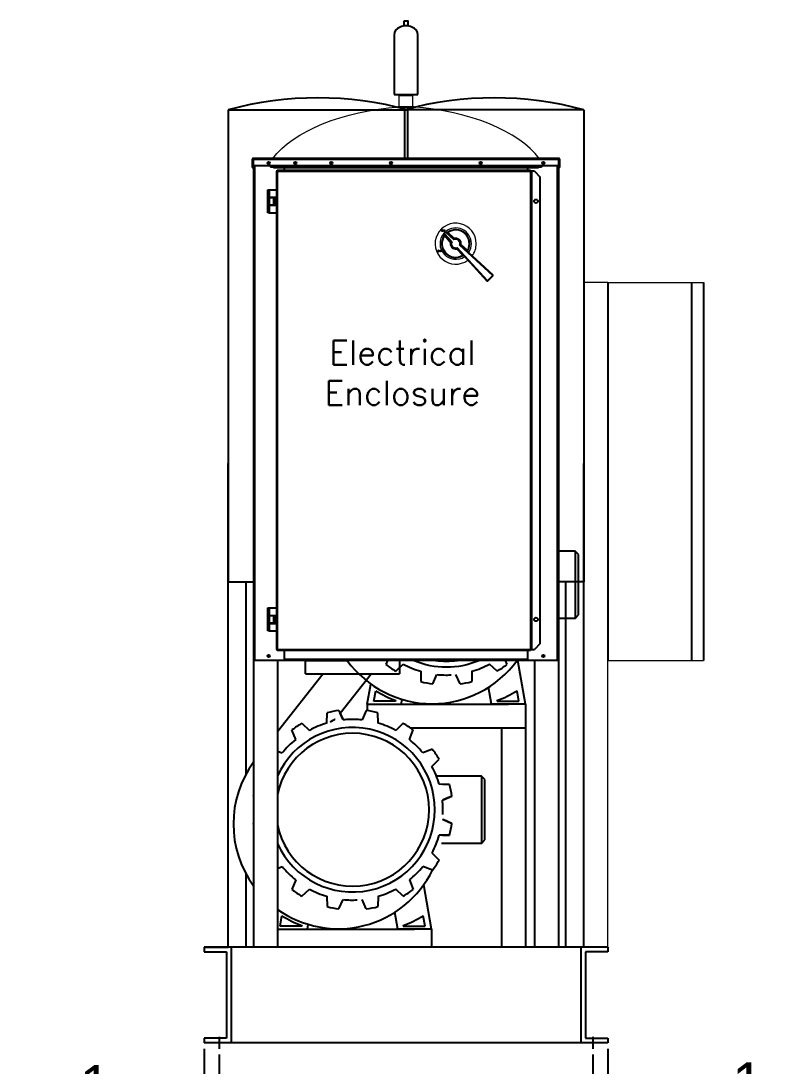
# Model space of a CAD drawing. Header units: inches. Extents: x 1687 to 2128, y 1222 to 1501.
# Drawn here: x 1822.9 to 1887.3, y 1283.9 to 1371.4 of the extents above; entities that cross this region are included whole.
import ezdxf

# ---------------------------------------------------------------- set-up
doc = ezdxf.new("R2010")
doc.units = ezdxf.units.IN
doc.header["$MEASUREMENT"] = 0
doc.header["$PDSIZE"] = -1
for name, color, linetype in [('External Disconnect 1 H1', 7, 'Continuous'), ('Internal Disconnect 1 H1', 7, 'Continuous'), ('WATANK', 7, 'Continuous'), ('WCTANK', 7, 'Continuous'), ('WDPUMP', 7, 'Continuous'), ('WEPC', 7, 'Continuous'), ('WSPUMP', 7, 'Continuous')]:
    doc.layers.add(name, color=color, linetype=linetype)
doc.styles.add('TCF_DIMENSION', font='simplex.shx')
doc.dimstyles.new('General Dimension', dxfattribs={"dimtxt": 3.5, "dimasz": 4, "dimexe": 1, "dimexo": 0.5, "dimgap": 0.09, "dimtad": 0, "dimtih": 1, "dimtoh": 1, "dimdec": 3, "dimzin": 0, "dimdsep": 46, "dimlunit": 5, "dimtxsty": 'Standard', "dimcen": 0.09, "dimadec": 0, "dimazin": 0, "dimtfac": 1, "dimtdec": 3, "dimtofl": 0, "dimtmove": 0, "dimatfit": 3, "dimfxl": 1, "dimtolj": 1, "dimtzin": 0, "dimarcsym": 0})

# ---------------------------------------------------------------- blocks, each defined once
blk = doc.blocks.new('*D42')
at = {"color": 0, "linetype": 'Continuous', "lineweight": -2}
for p, q in [((1872.012, 1285.364), (1872.012, 1279.029)), ((1870.762, 1284.864), (1870.762, 1279.029)), ((1866.762, 1280.029), (1862.762, 1280.029)), ((1876.012, 1280.029), (1880.012, 1280.029))]:
    blk.add_line(p, q, dxfattribs=at)
at = {"color": 0, "linetype": 'Continuous'}
for points in [[(1866.762, 1280.696), (1866.762, 1279.363), (1870.762, 1280.029)], [(1876.012, 1280.696), (1876.012, 1279.363), (1872.012, 1280.029)]]:
    blk.add_solid(points, dxfattribs=at)
at = {"layer": 'Defpoints', "color": 0, "linetype": 'Continuous'}
for p in [(1870.762, 1285.364), (1872.012, 1285.864), (1872.012, 1280.029)]:
    blk.add_point(p, dxfattribs=at)
at = {"color": 0, "linetype": 'Continuous', "insert": (1882.435, 1280.029), "char_height": 3.5, "attachment_point": 5}
blk.add_mtext('\\A1;1{\\H1x;\\S1/4;}', dxfattribs=at)
blk = doc.blocks.new('*D43')
at = {"color": 0, "linetype": 'Continuous', "lineweight": -2}
for p, q in [((1838.262, 1285.364), (1838.262, 1278.785)), ((1839.512, 1284.864), (1839.512, 1278.785)), ((1834.262, 1279.785), (1830.262, 1279.785)), ((1843.512, 1279.785), (1847.512, 1279.785))]:
    blk.add_line(p, q, dxfattribs=at)
at = {"color": 0, "linetype": 'Continuous'}
for points in [[(1834.262, 1280.452), (1834.262, 1279.119), (1838.262, 1279.785)], [(1843.512, 1280.452), (1843.512, 1279.119), (1839.512, 1279.785)]]:
    blk.add_solid(points, dxfattribs=at)
at = {"layer": 'Defpoints', "color": 0, "linetype": 'Continuous'}
for p in [(1838.262, 1285.864), (1839.512, 1285.364), (1838.262, 1279.785)]:
    blk.add_point(p, dxfattribs=at)
at = {"color": 0, "linetype": 'Continuous', "insert": (1827.838, 1279.785), "char_height": 3.5, "attachment_point": 5}
blk.add_mtext('\\A1;1{\\H1x;\\S1/4;}', dxfattribs=at)

msp = doc.modelspace()

# ---------------------------------------------------------------- linework, layer by layer
at = {"color": 0, "linetype": 'Continuous'}
for p, q in [((1872.0118, 1293.8642), (1838.2618, 1293.8642)), ((1872.0118, 1293.8642), (1838.2618, 1293.8642)), ((1838.2618, 1293.8642), (1838.2618, 1293.4742)), ((1838.2618, 1293.8642), (1838.2618, 1293.4742)), ((1838.2618, 1293.4742), (1840.1218, 1293.4742)), ((1838.2618, 1293.4742), (1840.1218, 1293.4742)), ((1840.1218, 1293.4742), (1840.1218, 1286.2542)), ((1840.1218, 1293.4742), (1840.1218, 1286.2542)), ((1840.5118, 1293.8642), (1840.5118, 1285.8642)), ((1840.5118, 1293.8642), (1840.5118, 1285.8642)), ((1869.7618, 1293.8642), (1869.7618, 1285.8642)), ((1869.7618, 1293.8642), (1869.7618, 1285.8642)), ((1872.0118, 1293.4742), (1870.1518, 1293.4742)), ((1870.1518, 1293.4742), (1870.1518, 1286.2542)), ((1872.0118, 1293.4742), (1870.1518, 1293.4742)), ((1870.1518, 1293.4742), (1870.1518, 1286.2542)), ((1872.0118, 1293.8642), (1872.0118, 1293.4742)), ((1872.0118, 1293.8642), (1872.0118, 1293.4742)), ((1840.1218, 1286.2542), (1838.2618, 1286.2542)), ((1838.2618, 1286.2542), (1838.2618, 1285.8642)), ((1840.1218, 1286.2542), (1838.2618, 1286.2542)), ((1838.2618, 1286.2542), (1838.2618, 1285.8642)), ((1839.5118, 1286.3642), (1839.5118, 1285.3642)), ((1839.5118, 1286.3642), (1839.5118, 1285.3642)), ((1870.1518, 1286.2542), (1872.0118, 1286.2542)), ((1870.1518, 1286.2542), (1872.0118, 1286.2542)), ((1870.7618, 1286.3642), (1870.7618, 1285.3642)), ((1870.7618, 1286.3642), (1870.7618, 1285.3642)), ((1872.0118, 1286.2542), (1872.0118, 1285.8642)), ((1872.0118, 1286.2542), (1872.0118, 1285.8642)), ((1872.0118, 1285.8642), (1838.2618, 1285.8642)), ((1872.0118, 1285.8642), (1838.2618, 1285.8642))]:
    msp.add_line(p, q, dxfattribs=at)
at = {"layer": 'External Disconnect 1 H1', "color": 0, "linetype": 'Continuous', "lineweight": 15}
for p, q in [((1872.0118, 1349.4983), (1870.0118, 1349.4983)), ((1870.0118, 1349.4983), (1870.0118, 1317.8642)), ((1872.0118, 1349.4983), (1870.0118, 1349.4983)), ((1870.0118, 1349.4983), (1870.0118, 1317.8642)), ((1872.0118, 1349.4983), (1880.0118, 1349.4983)), ((1872.0118, 1349.4983), (1880.0118, 1349.4983)), ((1870.0118, 1293.8642), (1870.0118, 1317.8642)), ((1870.0118, 1293.8642), (1870.0118, 1317.8642)), ((1872.0118, 1317.8642), (1880.0118, 1317.8642)), ((1872.0118, 1293.8642), (1872.0118, 1317.8642)), ((1872.0118, 1317.8642), (1880.0118, 1317.8642)), ((1872.0118, 1293.8642), (1872.0118, 1317.8642))]:
    msp.add_line(p, q, dxfattribs=at)
at = {"layer": 'External Disconnect 1 H1', "color": 0, "linetype": 'Continuous'}
for p, q in [((1872.0118, 1349.4983), (1872.0118, 1317.8642)), ((1872.0118, 1349.4983), (1872.0118, 1317.8642)), ((1879.0118, 1349.4983), (1879.0118, 1317.8642)), ((1879.0118, 1349.4983), (1879.0118, 1317.8642)), ((1880.0118, 1349.4983), (1880.0118, 1317.8642)), ((1880.0118, 1349.4983), (1880.0118, 1317.8642))]:
    msp.add_line(p, q, dxfattribs=at)
at = {"layer": 'Internal Disconnect 1 H1', "color": 0, "linetype": 'Continuous', "lineweight": 15}
for p, q in [((1858.1144, 1353.841), (1858.1193, 1353.8196)), ((1858.1193, 1353.8196), (1858.1304, 1353.8064)), ((1858.1304, 1353.8064), (1858.1455, 1353.7984)), ((1858.1455, 1353.7984), (1858.1588, 1353.7965)), ((1858.2489, 1353.906), (1858.3119, 1353.906)), ((1858.2489, 1353.7765), (1858.2489, 1353.906)), ((1858.2721, 1353.7765), (1858.2489, 1353.7765)), ((1858.3119, 1353.8827), (1858.2721, 1353.8827)), ((1858.2721, 1353.8827), (1858.2721, 1353.8579)), ((1858.2721, 1353.8579), (1858.3119, 1353.8579)), ((1858.3119, 1353.8346), (1858.2721, 1353.8346)), ((1858.2721, 1353.8346), (1858.2721, 1353.7765)), ((1858.2774, 1353.5868), (1858.4542, 1353.7636)), ((1858.3638, 1353.5848), (1858.2774, 1353.5868)), ((1858.3119, 1353.906), (1858.3119, 1353.8827)), ((1858.3119, 1353.8579), (1858.3119, 1353.8346)), ((1858.3352, 1353.7765), (1858.3352, 1353.906)), ((1858.3352, 1353.906), (1858.3982, 1353.906)), ((1858.3584, 1353.7765), (1858.3352, 1353.7765)), ((1858.3982, 1353.8827), (1858.3584, 1353.8827)), ((1858.3584, 1353.8827), (1858.3584, 1353.8579)), ((1858.3584, 1353.8579), (1858.3982, 1353.8579)), ((1858.3584, 1353.8346), (1858.3584, 1353.7765)), ((1858.3982, 1353.8346), (1858.3584, 1353.8346)), ((1858.4561, 1353.6772), (1858.3638, 1353.5848)), ((1858.3713, 1353.391), (1858.4175, 1353.4331)), ((1858.3982, 1353.906), (1858.3982, 1353.8827)), ((1858.3982, 1353.8579), (1858.3982, 1353.8346)), ((1858.4542, 1353.7636), (1858.4561, 1353.6772)), ((1858.6078, 1353.6234), (1858.6499, 1353.6696)), ((1857.9374, 1352.0679), (1857.9374, 1352.1983)), ((1857.9374, 1352.1983), (1857.9399, 1352.1983)), ((1857.9491, 1352.0679), (1857.9374, 1352.0679)), ((1857.9399, 1352.1983), (1858.026, 1352.0957)), ((1858.0351, 1352.0679), (1857.9491, 1352.1703)), ((1857.9491, 1352.1703), (1857.9491, 1352.0679)), ((1858.026, 1352.0957), (1858.026, 1352.1983)), ((1858.026, 1352.1983), (1858.0377, 1352.1983)), ((1858.0377, 1352.0679), (1858.0351, 1352.0679)), ((1858.0377, 1352.1983), (1858.0377, 1352.0679)), ((1861.9014, 1349.6135), (1862.4275, 1350.1395)), ((1861.9476, 1349.6556), (1862.3854, 1350.0934)), ((1862.4295, 1350.0492), (1861.9918, 1349.6114)), ((1862.4275, 1350.1395), (1862.3854, 1350.0934)), ((1862.3854, 1350.0934), (1862.4295, 1350.0492)), ((1861.9476, 1349.6556), (1861.9014, 1349.6135)), ((1861.9918, 1349.6114), (1861.9476, 1349.6556))]:
    msp.add_line(p, q, dxfattribs=at)
at = {"layer": 'Internal Disconnect 1 H1', "color": 0, "linetype": 'Continuous', "lineweight": 15, "ltscale": 5}
for p, q in [((1858.9134, 1352.8895), (1858.2774, 1353.5868)), ((1858.3638, 1353.5848), (1858.9868, 1352.9017)), ((1858.4542, 1353.7636), (1859.1514, 1353.1276)), ((1859.1392, 1353.0541), (1858.4561, 1353.6772)), ((1858.6499, 1353.6696), (1859.1667, 1353.1983)), ((1858.8427, 1352.8743), (1858.3713, 1353.391)), ((1862.3854, 1350.0934), (1859.6138, 1352.6213)), ((1859.6858, 1352.6402), (1862.4275, 1350.1395)), ((1859.7548, 1352.6619), (1860.2715, 1352.1905)), ((1859.8504, 1351.7694), (1859.3791, 1352.2862)), ((1861.9014, 1349.6135), (1859.4007, 1352.3552)), ((1859.4196, 1352.4272), (1861.9476, 1349.6556)), ((1859.8966, 1351.8115), (1859.8504, 1351.7694)), ((1860.2715, 1352.1905), (1860.2294, 1352.1444))]:
    msp.add_line(p, q, dxfattribs=at)
for centre, radius, start, end in [((1859.2938, 1352.7471), 1.7188, 0, 306.183481), ((1859.2938, 1352.7471), 1.3125, 140.477106, 304.258024), ((1859.2938, 1352.7471), 1.1875, 143.794573, 300.940557), ((1859.2938, 1352.7471), 1.3125, 0, 129.522894), ((1859.2938, 1352.7471), 1.1875, 329.059443, 126.205427), ((1859.2938, 1352.7471), 1.125, 330.34926, 124.91561), ((1859.2938, 1352.7471), 1.125, 145.08439, 299.65074), ((1859.2938, 1352.7471), 0.4688, 164.25947, 280.475661), ((1859.2405, 1351.1998), 1.721, 100.957697, 103.365502), ((1859.2938, 1352.7471), 0.4062, 159.480893, 285.254237), ((1859.1785, 1351.5216), 1.3933, 97.905407, 100.967846), ((1859.2938, 1352.7471), 0.3438, 153.271232, 291.463898), ((1860.5193, 1352.8625), 1.3933, 169.032154, 172.094593), ((1859.2938, 1352.7471), 0.3438, 338.536102, 116.728768), ((1860.8411, 1352.8004), 1.721, 166.634498, 169.042303), ((1859.2938, 1352.7471), 0.4063, 344.745763, 110.519107), ((1859.2938, 1352.7471), 0.4688, 349.524339, 105.74053), ((1859.2963, 1353.978), 1.3933, 283.170276, 286.232716), ((1859.205, 1354.2927), 1.721, 286.222567, 288.630372), ((1859.2938, 1352.7471), 1.3125, 325.741976, 0), ((1859.2938, 1352.7471), 1.7188, 323.816519, 0), ((1857.7482, 1352.836), 1.721, 341.369628, 343.777433), ((1858.0629, 1352.7446), 1.3933, 343.767284, 346.829724), ((1858.6895, 1350.1779), 1.9699, 51.921896, 53.891035), ((1859.9365, 1351.675), 0.0625, 42.367565, 120.940557), ((1861.852, 1353.3431), 1.9561, 216.101993, 218.085076), ((1860.366, 1352.1044), 0.0625, 149.059443, 227.632435)]:
    msp.add_arc(centre, radius, start, end, dxfattribs=at)
at = {"layer": 'Internal Disconnect 1 H1', "color": 0, "linetype": 'Continuous', "lineweight": 15}
for centre, radius, start, end in [((1858.1587, 1353.8418), 0.0675, 89.990157, 180.448553), ((1858.1586, 1353.8407), 0.0674, 179.43845, 270.18943), ((1858.1578, 1353.8427), 0.0434, 89.355616, 182.181088), ((1858.1583, 1353.842), 0.0441, 358.959122, 90.005541), ((1858.158, 1353.8416), 0.0677, 359.343725, 89.405277), ((1858.1586, 1353.8403), 0.0438, 270.23184, 1.214352), ((1858.1589, 1353.8399), 0.0667, 269.952473, 0.799082), ((1858.2852, 1353.4854), 0.0625, 323.794573, 42.367565), ((1856.6918, 1352.3883), 1.9561, 30.837123, 32.820206), ((1858.5555, 1353.7557), 0.0625, 227.632435, 306.205427), ((1859.6599, 1355.3609), 1.9699, 237.186765, 239.155905), ((1857.8413, 1352.1339), 0.0678, 90.038542, 181.142772), ((1857.8414, 1352.1324), 0.0678, 179.861603, 270.7952), ((1857.8409, 1352.1327), 0.0556, 88.998331, 180.095194), ((1857.8408, 1352.1334), 0.0555, 180.843877, 271.147415), ((1857.8429, 1352.1339), 0.0678, 359.370836, 91.367333), ((1857.843, 1352.1323), 0.056, 0.908558, 91.1456), ((1857.8441, 1352.1328), 0.0549, 267.718479, 0.390039), ((1857.8428, 1352.1325), 0.0679, 269.630445, 0.588158), ((1861.9476, 1349.6556), 0.0625, 222.367565, 315)]:
    msp.add_arc(centre, radius, start, end, dxfattribs=at)
at = {"layer": 'WATANK', "color": 0, "linetype": 'Continuous'}
for p, q in [((1838.2618, 1293.8642), (1838.2618, 1293.4742)), ((1838.2618, 1293.8642), (1838.2618, 1293.4742)), ((1872.0118, 1293.8642), (1872.0118, 1293.4742)), ((1872.0118, 1293.8642), (1872.0118, 1293.4742))]:
    msp.add_line(p, q, dxfattribs=at)
at = {"layer": 'WCTANK', "color": 0, "linetype": 'Continuous'}
for p, q in [((1854.1368, 1370.2293), (1854.1368, 1365.2293)), ((1854.1368, 1370.2293), (1854.1368, 1365.2293)), ((1856.1368, 1365.2293), (1856.1368, 1370.2293)), ((1856.1368, 1365.2293), (1856.1368, 1370.2293)), ((1854.1368, 1365.2293), (1856.1368, 1365.2293)), ((1854.1368, 1365.2293), (1856.1368, 1365.2293)), ((1854.5587, 1364.1958), (1855.7149, 1364.1958)), ((1854.5587, 1364.1958), (1855.7149, 1364.1958))]:
    msp.add_line(p, q, dxfattribs=at)
at = {"layer": 'WCTANK', "color": 0, "linetype": 'Continuous', "lineweight": 15}
for p, q in [((1854.5587, 1364.1958), (1854.5587, 1365.2094)), ((1854.5587, 1364.1958), (1854.5587, 1365.2094)), ((1854.5587, 1364.1958), (1854.5587, 1365.2094)), ((1854.5587, 1364.1958), (1854.5587, 1365.2094)), ((1855.7149, 1365.1293), (1854.5587, 1365.1293)), ((1855.7149, 1365.1293), (1854.5587, 1365.1293)), ((1855.7149, 1365.1293), (1854.5587, 1365.1293)), ((1855.7149, 1365.1293), (1854.5587, 1365.1293)), ((1855.6149, 1365.2293), (1854.6587, 1365.2293)), ((1855.6149, 1365.2293), (1854.6587, 1365.2293)), ((1855.6149, 1365.2293), (1854.6587, 1365.2293)), ((1855.6149, 1365.2293), (1854.6587, 1365.2293)), ((1855.7149, 1364.1958), (1855.7149, 1365.2094)), ((1855.7149, 1364.1958), (1855.7149, 1365.2094)), ((1855.7149, 1364.1958), (1855.7149, 1365.2094)), ((1855.7149, 1364.1958), (1855.7149, 1365.2094))]:
    msp.add_line(p, q, dxfattribs=at)
at = {"layer": 'WCTANK', "color": 0, "linetype": 'Continuous'}
msp.add_lwpolyline([(1854.9926, 1371.3916), (1855.2809, 1371.3916), (1855.2809, 1370.9821), (1854.9926, 1370.9821)], close=True, dxfattribs=at)
msp.add_lwpolyline([(1854.9926, 1371.3916), (1855.2809, 1371.3916), (1855.2809, 1370.9821), (1854.9926, 1370.9821)], close=True, dxfattribs=at)
at = {"layer": 'WCTANK', "color": 0, "linetype": 'Continuous', "lineweight": 15, "flags": 128}
for points in [[(1854.6587, 1365.2293), (1854.6392, 1365.2274), (1854.5587, 1365.2094)], [(1854.6587, 1365.2293), (1854.6392, 1365.2274), (1854.5587, 1365.2094)], [(1854.6587, 1365.2293), (1854.6392, 1365.2274), (1854.5587, 1365.2094)], [(1854.6587, 1365.2293), (1854.6392, 1365.2274), (1854.5587, 1365.2094)], [(1855.7149, 1365.2094), (1855.6344, 1365.2274), (1855.6149, 1365.2293)], [(1855.7149, 1365.2094), (1855.6344, 1365.2274), (1855.6149, 1365.2293)], [(1855.7149, 1365.2094), (1855.6344, 1365.2274), (1855.6149, 1365.2293)], [(1855.7149, 1365.2094), (1855.6344, 1365.2274), (1855.6149, 1365.2293)]]:
    msp.add_lwpolyline(points, dxfattribs=at)
at = {"layer": 'WCTANK', "color": 0, "linetype": 'Continuous'}
msp.add_ellipse((1855.1368, 1370.2293), major_axis=(1, 0), ratio=0.7528366, start_param=0, end_param=3.1415927, dxfattribs=at)
msp.add_ellipse((1855.1368, 1370.2293), major_axis=(1, 0), ratio=0.7528366, start_param=0, end_param=3.1415927, dxfattribs=at)
at = {"layer": 'WCTANK', "color": 0, "linetype": 'Continuous', "lineweight": 15, "extrusion": (1e-16, 0, -1)}
msp.add_ellipse((1855.1368, 1358.1043), major_axis=(12, 0.7401), ratio=0.5087326, start_param=3.5524805, end_param=4.6955837, dxfattribs=at)
at = {"layer": 'WCTANK', "color": 0, "linetype": 'Continuous', "lineweight": 15}
for major_axis, start_param, end_param in [((12, 0.7401), 1.5876016, 1.6054986), ((12, 0.7401), 1.5876016, 1.6054986), ((-12, 0.7401), 4.6776867, 4.6955837), ((-12, 0.7401), 3.5524805, 4.6955837)]:
    msp.add_ellipse((1855.1368, 1358.1043), major_axis=major_axis, ratio=0.5087326, start_param=start_param, end_param=end_param, dxfattribs=at)
at = {"layer": 'WDPUMP', "color": 0, "linetype": 'Continuous'}
for p, q in [((1840.2618, 1363.9468), (1840.2618, 1324.4468)), ((1840.2618, 1363.9468), (1855.2618, 1363.9468)), ((1855.2618, 1363.9468), (1855.2618, 1359.7885)), ((1840.2618, 1293.8642), (1840.2618, 1334.3429)), ((1869.2929, 1327.0117), (1867.8868, 1327.0117)), ((1869.2929, 1327.0117), (1869.2929, 1321.3842)), ((1869.5743, 1326.7303), (1869.2929, 1327.0117)), ((1869.5743, 1321.6655), (1869.5743, 1326.7303)), ((1840.2618, 1324.4468), (1842.3868, 1324.4468)), ((1840.2618, 1293.8642), (1840.2618, 1324.4468)), ((1841.7618, 1308.3596), (1841.7618, 1324.4468)), ((1869.2929, 1321.3842), (1867.8868, 1321.3842)), ((1869.2929, 1321.3842), (1869.5743, 1321.6655)), ((1842.3868, 1317.8642), (1842.3868, 1293.8642)), ((1844.3868, 1317.8642), (1844.3868, 1293.8642)), ((1846.7268, 1316.7392), (1846.7268, 1317.8642)), ((1846.7268, 1317.8642), (1850.215, 1317.8642)), ((1853.5836, 1317.8642), (1853.4486, 1317.5161)), ((1854.28, 1316.9606), (1854.9039, 1317.5568)), ((1854.6018, 1317.8642), (1854.6018, 1316.7392)), ((1862.7485, 1316.9606), (1862.1246, 1317.5568)), ((1863.445, 1317.8642), (1863.58, 1317.5161)), ((1865.1283, 1314.1979), (1864.4818, 1317.8642)), ((1865.8868, 1317.8642), (1865.8868, 1293.8642)), ((1867.8868, 1317.8642), (1867.8868, 1293.8642)), ((1848.2198, 1316.7392), (1844.3868, 1311.889)), ((1846.7268, 1316.7392), (1854.6018, 1316.7392)), ((1849.6198, 1313.4493), (1852.2198, 1316.7392)), ((1856.3716, 1316.949), (1856.3912, 1316.0862)), ((1857.372, 1315.8911), (1857.7202, 1316.6807)), ((1859.6566, 1315.8911), (1859.3084, 1316.6807)), ((1860.657, 1316.949), (1860.6374, 1316.0862)), ((1851.9003, 1314.1979), (1852.1979, 1315.886)), ((1852.4521, 1314.4479), (1852.605, 1315.3151)), ((1862.2943, 1314.1979), (1862.0451, 1315.611)), ((1864.5765, 1314.4479), (1864.4236, 1315.3151)), ((1851.9003, 1314.1979), (1854.7343, 1314.1979)), ((1851.9003, 1314.1979), (1851.9003, 1313.6576)), ((1854.2707, 1314.4479), (1852.4521, 1314.4479)), ((1853.3173, 1314.1979), (1863.7113, 1314.1979)), ((1854.2818, 1314.5112), (1854.2707, 1314.4479)), ((1854.7343, 1314.1979), (1854.8056, 1314.6022)), ((1865.1283, 1314.1979), (1862.2943, 1314.1979)), ((1862.7468, 1314.5112), (1862.7579, 1314.4479)), ((1862.7579, 1314.4479), (1864.5765, 1314.4479)), ((1865.1283, 1314.1979), (1865.1283, 1312.1979)), ((1848.5216, 1312.6131), (1848.5412, 1313.4759)), ((1849.522, 1313.671), (1849.8702, 1312.8814)), ((1849.8433, 1312.9414), (1849.6195, 1313.4489)), ((1851.8066, 1313.671), (1851.4584, 1312.8814)), ((1852.807, 1312.6131), (1852.7874, 1313.4759)), ((1846.43, 1312.6015), (1847.0539, 1312.0053)), ((1849.2216, 1312.9455), (1849.2216, 1312.9455)), ((1854.8985, 1312.6015), (1854.2746, 1312.0053)), ((1845.9107, 1311.2414), (1845.5986, 1312.046)), ((1855.4179, 1311.2414), (1855.73, 1312.046)), ((1865.1283, 1312.1979), (1855.5231, 1312.1979)), ((1863.1283, 1312.1979), (1863.1283, 1293.8642)), ((1865.1283, 1312.1979), (1865.1283, 1293.8642)), ((1844.3868, 1310.2735), (1844.7873, 1310.1181)), ((1857.3458, 1310.4303), (1856.5412, 1310.1181)), ((1857.3052, 1308.9749), (1857.9014, 1309.5988)), ((1861.4429, 1308.1779), (1857.6801, 1308.1779)), ((1861.4429, 1308.1779), (1861.4429, 1302.5504)), ((1861.7243, 1307.8966), (1861.4429, 1308.1779)), ((1858.7759, 1307.4877), (1857.9131, 1307.5072)), ((1858.1981, 1307.5004), (1858.776, 1307.4873)), ((1861.7243, 1302.8318), (1861.7243, 1307.8966)), ((1842.3868, 1306.494), (1842.3575, 1306.5069)), ((1842.3575, 1306.5065), (1842.3868, 1306.4936)), ((1858.1814, 1306.1587), (1858.9711, 1306.5069)), ((1858.9711, 1306.5065), (1858.2415, 1306.1847)), ((1858.1814, 1304.5697), (1858.9711, 1304.2214)), ((1858.9711, 1304.2219), (1858.2415, 1304.5436)), ((1842.3575, 1304.2219), (1842.3868, 1304.2348)), ((1842.3868, 1304.2343), (1842.3575, 1304.2214)), ((1858.7759, 1303.2407), (1857.9131, 1303.2211)), ((1858.1981, 1303.228), (1858.776, 1303.2411)), ((1861.4429, 1302.5504), (1861.7243, 1302.8318)), ((1861.4429, 1302.5504), (1858.0977, 1302.5504)), ((1857.3052, 1301.7535), (1857.9014, 1301.1296)), ((1857.9016, 1301.1299), (1857.7583, 1301.28)), ((1844.3868, 1300.4548), (1844.7873, 1300.6102)), ((1857.3458, 1300.2981), (1856.5412, 1300.6102)), ((1841.7618, 1293.8642), (1841.7618, 1299.9887)), ((1845.9107, 1299.487), (1845.5986, 1298.6824)), ((1855.4179, 1299.487), (1855.73, 1298.6824)), ((1846.43, 1298.1268), (1847.0539, 1298.7231)), ((1854.8985, 1298.1268), (1854.2746, 1298.7231)), ((1857.2783, 1295.3642), (1856.6223, 1299.0844)), ((1848.5216, 1298.1152), (1848.5412, 1297.2524)), ((1849.522, 1297.0574), (1849.8702, 1297.847)), ((1851.8066, 1297.0574), (1851.4584, 1297.847)), ((1852.807, 1298.1152), (1852.7874, 1297.2524)), ((1854.4443, 1295.3642), (1854.1951, 1296.7773)), ((1844.6021, 1295.6142), (1844.755, 1296.4814)), ((1846.4318, 1295.6775), (1846.4207, 1295.6142)), ((1846.8843, 1295.3642), (1846.9556, 1295.7684)), ((1854.8968, 1295.6775), (1854.9079, 1295.6142)), ((1856.7265, 1295.6142), (1856.5736, 1296.4814)), ((1844.3868, 1295.3642), (1846.8843, 1295.3642)), ((1846.4207, 1295.6142), (1844.6021, 1295.6142)), ((1845.4673, 1295.3642), (1855.8613, 1295.3642)), ((1857.2783, 1295.3642), (1854.4443, 1295.3642)), ((1854.9079, 1295.6142), (1856.7265, 1295.6142)), ((1857.2783, 1295.3642), (1857.2783, 1293.8642)), ((1872.0118, 1293.8642), (1838.2618, 1293.8642)), ((1838.2618, 1293.8642), (1840.2618, 1293.8642)), ((1872.0118, 1293.8642), (1870.0118, 1293.8642)), ((1872.0118, 1293.8642), (1870.0118, 1293.8642))]:
    msp.add_line(p, q, dxfattribs=at)
at = {"layer": 'WDPUMP', "color": 0, "linetype": 'Continuous', "flags": 128}
msp.add_lwpolyline([(1848.79, 1312.7218), (1848.7906, 1312.7221), (1848.9157, 1312.7884), (1849.0387, 1312.8526), (1849.0962, 1312.8824), (1849.1501, 1312.9101), (1849.1962, 1312.9334), (1849.2155, 1312.9429), (1849.2216, 1312.9455)], dxfattribs=at)
at = {"layer": 'WDPUMP', "color": 0, "linetype": 'Continuous'}
for centre, radius, start, end in [((1847.7618, 1336.3218), 28.625, 74.810713, 105.189287), ((1857.3243, 1323.0079), 8.775, 215.886425, 324.113575), ((1858.5143, 1324.1979), 7.559, 241.469852, 253.533191), ((1858.5143, 1324.1979), 6.8868, 246.880159, 293.119841), ((1858.5143, 1324.1979), 6.4001, 261.742696, 278.257304), ((1858.5143, 1324.1979), 7.559, 286.466809, 298.530148), ((1858.5143, 1324.1979), 8.385, 232.83293, 239.670114), ((1858.5143, 1324.1979), 7.559, 263.969852, 272.982649), ((1858.5143, 1324.1979), 8.385, 300.329886, 307.16707), ((1858.5143, 1324.1979), 8.385, 255.33293, 262.170114), ((1858.5143, 1324.1979), 8.385, 277.829886, 284.66707), ((1857.3243, 1323.0079), 9.025, 238.472136, 250.298744), ((1859.7043, 1323.0079), 9.025, 289.701256, 301.527864), ((1850.6643, 1305.3642), 8.385, 97.829886, 104.66707), ((1850.6643, 1305.3642), 8.385, 75.33293, 82.170114), ((1850.6643, 1305.3642), 8.385, 120.329886, 127.16707), ((1850.6643, 1305.3642), 7.559, 106.466809, 118.530148), ((1850.6643, 1305.3642), 7.559, 87.017351, 96.030148), ((1850.6643, 1305.3642), 7.559, 83.969852, 92.982649), ((1850.6643, 1305.3642), 7.559, 61.469852, 73.533191), ((1850.6643, 1305.3642), 8.385, 52.83293, 59.670114), ((1850.6643, 1305.3642), 6.8868, 204.283713, 155.716287), ((1850.6643, 1305.3642), 6.4001, 191.231946, 168.768054), ((1850.6643, 1305.3642), 7.559, 128.966809, 141.030148), ((1850.6643, 1305.3642), 7.559, 38.969852, 51.033191), ((1850.6643, 1305.3642), 8.385, 30.33293, 37.170114), ((1849.4743, 1304.1742), 8.775, 143.871068, 216.128932), ((1850.6643, 1305.3642), 7.559, 16.469852, 28.533191), ((1850.6643, 1305.3642), 8.385, 7.83293, 14.670114), ((1850.6643, 1305.3642), 8.385, 7.829886, 14.66707), ((1850.6643, 1305.3642), 8.385, 170.815487, 172.16707), ((1850.6643, 1305.3642), 8.385, 170.815487, 172.170114), ((1850.6643, 1305.3642), 7.559, 357.017351, 6.033191), ((1850.6643, 1305.3642), 8.385, 187.829886, 189.184513), ((1850.6643, 1305.3642), 8.385, 187.83293, 189.184513), ((1850.6643, 1305.3642), 8.385, 345.329886, 352.16707), ((1850.6643, 1305.3642), 8.385, 345.33293, 352.170114), ((1850.6643, 1305.3642), 7.559, 331.466809, 343.530148), ((1850.6643, 1305.3642), 8.385, 322.829886, 329.66707), ((1850.6643, 1305.3642), 8.385, 322.861419, 329.670114), ((1849.4743, 1304.1742), 8.775, 234.565489, 333.783873), ((1850.6643, 1305.3642), 7.559, 218.969852, 231.033191), ((1850.6643, 1305.3642), 7.559, 308.966809, 321.030148), ((1850.6643, 1305.3642), 8.385, 232.83293, 239.670114), ((1850.6643, 1305.3642), 7.559, 241.469852, 253.533191), ((1850.6643, 1305.3642), 7.559, 286.466809, 298.530148), ((1850.6643, 1305.3642), 8.385, 300.329886, 307.16707), ((1850.6643, 1305.3642), 7.559, 263.969852, 272.982649), ((1850.6643, 1305.3642), 8.385, 255.33293, 262.170114), ((1850.6643, 1305.3642), 8.385, 277.829886, 284.66707), ((1849.4743, 1304.1742), 9.025, 238.472136, 250.298744), ((1851.8543, 1304.1742), 9.025, 289.701256, 301.527864)]:
    msp.add_arc(centre, radius, start, end, dxfattribs=at)
at = {"layer": 'WEPC', "color": 0, "linetype": 'Continuous'}
for p, q in [((1842.3521, 1359.7885), (1842.2774, 1359.7885)), ((1842.2774, 1359.7885), (1842.2774, 1359.1142)), ((1842.3521, 1359.7885), (1842.2774, 1359.7885)), ((1842.2774, 1359.7885), (1842.2774, 1359.1142)), ((1842.3521, 1359.7885), (1842.3521, 1359.1142)), ((1842.3521, 1359.7885), (1842.3521, 1359.1142)), ((1867.9205, 1359.8642), (1842.3531, 1359.8642)), ((1842.3531, 1359.7885), (1842.3531, 1359.8642)), ((1867.9205, 1359.8642), (1842.3531, 1359.8642)), ((1842.3531, 1359.7885), (1842.3531, 1359.8642)), ((1867.9205, 1359.7885), (1842.3531, 1359.7885)), ((1842.3531, 1359.2514), (1842.3531, 1359.7885)), ((1867.9205, 1359.7885), (1842.3531, 1359.7885)), ((1842.3531, 1359.2514), (1842.3531, 1359.7885)), ((1867.9205, 1359.7885), (1867.9205, 1359.8642)), ((1867.9205, 1359.7885), (1867.9205, 1359.8642)), ((1867.9205, 1359.2514), (1867.9205, 1359.7885)), ((1867.9205, 1359.2514), (1867.9205, 1359.7885)), ((1867.9215, 1359.7885), (1867.9962, 1359.7885)), ((1867.9215, 1359.1142), (1867.9215, 1359.7885)), ((1867.9215, 1359.7885), (1867.9962, 1359.7885)), ((1867.9215, 1359.1142), (1867.9215, 1359.7885)), ((1867.9962, 1359.1142), (1867.9962, 1359.7885)), ((1867.9962, 1359.1142), (1867.9962, 1359.7885)), ((1842.2774, 1359.1142), (1842.3521, 1359.1142)), ((1842.2774, 1359.1142), (1842.3521, 1359.1142)), ((1843.7906, 1359.2514), (1842.3531, 1359.2514)), ((1842.3531, 1359.2514), (1842.3531, 1359.1142)), ((1843.7906, 1359.2514), (1842.3531, 1359.2514)), ((1842.3531, 1359.2514), (1842.3531, 1359.1142)), ((1842.3868, 1359.1142), (1842.3531, 1359.1142)), ((1842.3868, 1359.1142), (1842.3531, 1359.1142)), ((1842.3868, 1359.2514), (1842.3868, 1317.8642)), ((1842.3868, 1359.2514), (1842.3868, 1317.8642)), ((1842.4625, 1359.2514), (1842.4625, 1317.8642)), ((1842.4625, 1359.2514), (1842.4625, 1317.8642)), ((1866.483, 1359.2514), (1843.7906, 1359.2514)), ((1843.7906, 1359.2514), (1843.7906, 1359.2504)), ((1866.483, 1359.2514), (1843.7906, 1359.2514)), ((1843.7906, 1359.2514), (1843.7906, 1359.2504)), ((1843.7906, 1359.2504), (1843.7906, 1359.2113)), ((1843.7906, 1359.2504), (1866.483, 1359.2504)), ((1843.7906, 1359.2504), (1843.7906, 1359.2113)), ((1843.7906, 1359.2504), (1866.483, 1359.2504)), ((1844.0436, 1359.2004), (1843.7906, 1359.2113)), ((1843.7906, 1359.2113), (1843.7906, 1359.1367)), ((1844.0436, 1359.2004), (1843.7906, 1359.2113)), ((1843.7906, 1359.2113), (1843.7906, 1359.1367)), ((1844.0436, 1359.1258), (1843.7906, 1359.1367)), ((1844.0436, 1359.1258), (1843.7906, 1359.1367)), ((1844.0436, 1359.2004), (1866.23, 1359.2004)), ((1844.0436, 1359.2004), (1844.0436, 1359.1258)), ((1844.0436, 1359.2004), (1866.23, 1359.2004)), ((1844.0436, 1359.2004), (1844.0436, 1359.1258)), ((1844.0436, 1359.1258), (1866.23, 1359.1258)), ((1844.0436, 1359.1258), (1866.23, 1359.1258)), ((1844.2965, 1358.8136), (1844.2965, 1318.7775)), ((1844.2965, 1358.8136), (1844.3722, 1358.8136)), ((1844.2965, 1358.8136), (1844.2965, 1318.7775)), ((1844.2965, 1358.8136), (1844.3722, 1358.8136)), ((1844.3722, 1358.8893), (1865.5577, 1358.8893)), ((1844.3722, 1358.8136), (1844.3722, 1358.8893)), ((1844.3722, 1358.8893), (1865.5577, 1358.8893)), ((1844.3722, 1358.8136), (1844.3722, 1358.8893)), ((1844.3722, 1358.8136), (1844.3722, 1318.7775)), ((1844.3722, 1358.8136), (1865.5577, 1358.8136)), ((1844.3722, 1358.8136), (1844.3722, 1318.7775)), ((1844.3722, 1358.8136), (1865.5577, 1358.8136)), ((1844.9361, 1359.1258), (1844.9361, 1358.8893)), ((1844.9361, 1359.1258), (1844.9361, 1358.8893)), ((1865.3375, 1358.8893), (1865.3375, 1359.1258)), ((1865.3375, 1358.8893), (1865.3375, 1359.1258)), ((1865.5577, 1358.8893), (1865.5577, 1358.8136)), ((1865.5577, 1358.8893), (1865.5577, 1358.8136)), ((1865.5577, 1358.8136), (1865.5577, 1318.7775)), ((1865.5577, 1358.8136), (1865.6334, 1358.8136)), ((1865.5577, 1358.8136), (1865.5577, 1318.7775)), ((1865.5577, 1358.8136), (1865.6334, 1358.8136)), ((1865.6334, 1358.8136), (1865.6334, 1318.7775)), ((1865.6344, 1358.8136), (1865.6334, 1358.8136)), ((1865.6334, 1358.8136), (1865.6334, 1318.7775)), ((1865.6344, 1358.8136), (1865.6334, 1358.8136)), ((1865.6344, 1318.7775), (1865.6344, 1358.8136)), ((1865.8712, 1358.8136), (1865.6344, 1358.8136)), ((1865.6344, 1318.7775), (1865.6344, 1358.8136)), ((1865.8712, 1358.8136), (1865.6344, 1358.8136)), ((1865.8712, 1358.8136), (1866.3712, 1358.3136)), ((1865.8712, 1358.8136), (1866.3712, 1358.3136)), ((1866.483, 1359.2113), (1866.23, 1359.2004)), ((1866.483, 1359.2113), (1866.23, 1359.2004)), ((1866.23, 1359.2004), (1866.23, 1359.1258)), ((1866.23, 1359.2004), (1866.23, 1359.1258)), ((1866.483, 1359.1367), (1866.23, 1359.1258)), ((1866.483, 1359.1367), (1866.23, 1359.1258)), ((1866.483, 1359.2504), (1866.483, 1359.2514)), ((1867.9205, 1359.2514), (1866.483, 1359.2514)), ((1866.483, 1359.2504), (1866.483, 1359.2514)), ((1867.9205, 1359.2514), (1866.483, 1359.2514)), ((1866.483, 1359.2113), (1866.483, 1359.2504)), ((1866.483, 1359.2113), (1866.483, 1359.2504)), ((1866.483, 1359.2113), (1866.483, 1359.1367)), ((1866.483, 1359.2113), (1866.483, 1359.1367)), ((1867.8111, 1317.8642), (1867.8111, 1359.2514)), ((1867.8111, 1317.8642), (1867.8111, 1359.2514)), ((1867.8868, 1359.2514), (1867.8868, 1317.8642)), ((1867.8868, 1359.2514), (1867.8868, 1317.8642)), ((1867.9205, 1359.1142), (1867.8868, 1359.1142)), ((1867.9205, 1359.1142), (1867.8868, 1359.1142)), ((1867.9205, 1359.2514), (1867.9205, 1359.1142)), ((1867.9205, 1359.2514), (1867.9205, 1359.1142)), ((1867.9962, 1359.1142), (1867.9215, 1359.1142)), ((1867.9962, 1359.1142), (1867.9215, 1359.1142)), ((1866.3712, 1319.2775), (1866.3712, 1358.3136)), ((1866.3712, 1319.2775), (1866.3712, 1358.3136)), ((1843.5715, 1356.6318), (1843.5715, 1357.2618)), ((1843.5715, 1357.2618), (1843.6965, 1357.2618)), ((1843.5715, 1356.6318), (1843.5715, 1357.2618)), ((1843.5715, 1357.2618), (1843.6965, 1357.2618)), ((1843.6965, 1357.2618), (1843.6965, 1356.6318)), ((1843.6965, 1357.2618), (1844.2965, 1357.2618)), ((1843.6965, 1357.2618), (1843.6965, 1356.6318)), ((1843.6965, 1357.2618), (1844.2965, 1357.2618)), ((1843.6965, 1356.6318), (1843.5715, 1356.6318)), ((1843.6965, 1356.6318), (1843.5715, 1356.6318)), ((1843.5715, 1355.9806), (1843.5715, 1356.6106)), ((1843.5715, 1356.6106), (1843.6965, 1356.6106)), ((1843.5715, 1355.9806), (1843.5715, 1356.6106)), ((1843.5715, 1356.6106), (1843.6965, 1356.6106)), ((1843.6965, 1356.6318), (1844.2965, 1356.6318)), ((1843.6965, 1356.6318), (1844.2965, 1356.6318)), ((1843.6965, 1356.6106), (1843.6965, 1355.9806)), ((1843.6965, 1356.6106), (1844.0765, 1356.6106)), ((1843.6965, 1356.6106), (1843.6965, 1355.9806)), ((1843.6965, 1356.6106), (1844.0765, 1356.6106)), ((1843.729, 1356.6318), (1843.729, 1356.6106)), ((1843.729, 1356.6318), (1843.729, 1356.6106)), ((1844.044, 1356.6106), (1844.044, 1356.6318)), ((1844.044, 1356.6106), (1844.044, 1356.6318)), ((1844.0765, 1355.9806), (1844.0765, 1356.6106)), ((1844.0765, 1356.6106), (1844.2015, 1356.6106)), ((1844.0765, 1355.9806), (1844.0765, 1356.6106)), ((1844.0765, 1356.6106), (1844.2015, 1356.6106)), ((1844.2015, 1356.6106), (1844.2015, 1355.9806)), ((1844.2015, 1356.6106), (1844.2015, 1355.9806)), ((1843.6965, 1355.9806), (1843.5715, 1355.9806)), ((1843.6965, 1355.9806), (1843.5715, 1355.9806)), ((1843.5715, 1355.3293), (1843.5715, 1355.9593)), ((1843.5715, 1355.9593), (1843.6965, 1355.9593)), ((1843.5715, 1355.3293), (1843.5715, 1355.9593)), ((1843.5715, 1355.9593), (1843.6965, 1355.9593)), ((1843.6965, 1355.3293), (1843.5715, 1355.3293)), ((1843.6965, 1355.3293), (1843.5715, 1355.3293)), ((1844.0765, 1355.9806), (1843.6965, 1355.9806)), ((1844.0765, 1355.9806), (1843.6965, 1355.9806)), ((1843.6965, 1355.9593), (1843.6965, 1355.3293)), ((1843.6965, 1355.9593), (1844.2965, 1355.9593)), ((1843.6965, 1355.9593), (1843.6965, 1355.3293)), ((1843.6965, 1355.9593), (1844.2965, 1355.9593)), ((1843.6965, 1355.3293), (1844.2965, 1355.3293)), ((1843.6965, 1355.3293), (1844.2965, 1355.3293)), ((1843.729, 1355.9806), (1843.729, 1355.9593)), ((1843.729, 1355.9806), (1843.729, 1355.9593)), ((1844.044, 1355.9593), (1844.044, 1355.9806)), ((1844.044, 1355.9593), (1844.044, 1355.9806)), ((1844.2015, 1355.9806), (1844.0765, 1355.9806)), ((1844.2015, 1355.9806), (1844.0765, 1355.9806)), ((1843.5715, 1321.6318), (1843.5715, 1322.2618)), ((1843.5715, 1322.2618), (1843.6965, 1322.2618)), ((1843.5715, 1321.6318), (1843.5715, 1322.2618)), ((1843.5715, 1322.2618), (1843.6965, 1322.2618)), ((1843.6965, 1322.2618), (1843.6965, 1321.6318)), ((1843.6965, 1322.2618), (1844.2965, 1322.2618)), ((1843.6965, 1322.2618), (1843.6965, 1321.6318)), ((1843.6965, 1322.2618), (1844.2965, 1322.2618)), ((1843.6965, 1321.6318), (1843.5715, 1321.6318)), ((1843.6965, 1321.6318), (1843.5715, 1321.6318)), ((1843.5715, 1320.9806), (1843.5715, 1321.6106)), ((1843.5715, 1321.6106), (1843.6965, 1321.6106)), ((1843.5715, 1320.9806), (1843.5715, 1321.6106)), ((1843.5715, 1321.6106), (1843.6965, 1321.6106)), ((1843.6965, 1321.6318), (1844.2965, 1321.6318)), ((1843.6965, 1321.6318), (1844.2965, 1321.6318)), ((1843.6965, 1321.6106), (1843.6965, 1320.9806)), ((1843.6965, 1321.6106), (1844.0765, 1321.6106)), ((1843.6965, 1321.6106), (1843.6965, 1320.9806)), ((1843.6965, 1321.6106), (1844.0765, 1321.6106)), ((1843.729, 1321.6318), (1843.729, 1321.6106)), ((1843.729, 1321.6318), (1843.729, 1321.6106)), ((1844.044, 1321.6106), (1844.044, 1321.6318)), ((1844.044, 1321.6106), (1844.044, 1321.6318)), ((1844.0765, 1320.9806), (1844.0765, 1321.6106)), ((1844.0765, 1321.6106), (1844.2015, 1321.6106)), ((1844.0765, 1320.9806), (1844.0765, 1321.6106)), ((1844.0765, 1321.6106), (1844.2015, 1321.6106)), ((1844.2015, 1321.6106), (1844.2015, 1320.9806)), ((1844.2015, 1321.6106), (1844.2015, 1320.9806)), ((1843.6965, 1320.9806), (1843.5715, 1320.9806)), ((1843.6965, 1320.9806), (1843.5715, 1320.9806)), ((1843.5715, 1320.3293), (1843.5715, 1320.9593)), ((1843.5715, 1320.9593), (1843.6965, 1320.9593)), ((1843.5715, 1320.3293), (1843.5715, 1320.9593)), ((1843.5715, 1320.9593), (1843.6965, 1320.9593)), ((1843.6965, 1320.3293), (1843.5715, 1320.3293)), ((1843.6965, 1320.3293), (1843.5715, 1320.3293)), ((1844.0765, 1320.9806), (1843.6965, 1320.9806)), ((1844.0765, 1320.9806), (1843.6965, 1320.9806)), ((1843.6965, 1320.9593), (1843.6965, 1320.3293)), ((1843.6965, 1320.9593), (1844.2965, 1320.9593)), ((1843.6965, 1320.9593), (1843.6965, 1320.3293)), ((1843.6965, 1320.9593), (1844.2965, 1320.9593)), ((1843.6965, 1320.3293), (1844.2965, 1320.3293)), ((1843.6965, 1320.3293), (1844.2965, 1320.3293)), ((1843.729, 1320.9806), (1843.729, 1320.9593)), ((1843.729, 1320.9806), (1843.729, 1320.9593)), ((1844.044, 1320.9593), (1844.044, 1320.9806)), ((1844.044, 1320.9593), (1844.044, 1320.9806)), ((1844.2015, 1320.9806), (1844.0765, 1320.9806)), ((1844.2015, 1320.9806), (1844.0765, 1320.9806)), ((1844.2965, 1318.7775), (1844.3722, 1318.7775)), ((1844.2965, 1318.7775), (1844.3722, 1318.7775)), ((1844.3722, 1318.7775), (1865.5577, 1318.7775)), ((1844.3722, 1318.7018), (1844.3722, 1318.7775)), ((1844.3722, 1318.7775), (1865.5577, 1318.7775)), ((1844.3722, 1318.7018), (1844.3722, 1318.7775)), ((1865.5577, 1318.7018), (1844.3722, 1318.7018)), ((1865.5577, 1318.7018), (1844.3722, 1318.7018)), ((1844.9361, 1318.7018), (1844.9361, 1317.8642)), ((1844.9361, 1318.7018), (1844.9361, 1317.8642)), ((1865.3375, 1317.8642), (1865.3375, 1318.7018)), ((1865.3375, 1317.8642), (1865.3375, 1318.7018)), ((1865.5577, 1318.7775), (1865.6334, 1318.7775)), ((1865.5577, 1318.7775), (1865.5577, 1318.7018)), ((1865.5577, 1318.7775), (1865.6334, 1318.7775)), ((1865.5577, 1318.7775), (1865.5577, 1318.7018)), ((1865.6334, 1318.7775), (1865.6344, 1318.7775)), ((1865.6334, 1318.7775), (1865.6344, 1318.7775)), ((1865.6344, 1318.7775), (1865.8712, 1318.7775)), ((1865.6344, 1318.7775), (1865.8712, 1318.7775)), ((1866.3712, 1319.2775), (1865.8712, 1318.7775)), ((1866.3712, 1319.2775), (1865.8712, 1318.7775)), ((1842.4625, 1317.8642), (1842.3868, 1317.8642)), ((1842.4625, 1317.8642), (1842.3868, 1317.8642)), ((1844.9361, 1317.8642), (1842.4625, 1317.8642)), ((1844.9361, 1317.8642), (1842.4625, 1317.8642)), ((1865.3375, 1317.9399), (1844.9361, 1317.9399)), ((1865.3375, 1317.9399), (1844.9361, 1317.9399)), ((1865.3375, 1317.8642), (1844.9361, 1317.8642)), ((1865.3375, 1317.8642), (1844.9361, 1317.8642)), ((1867.8111, 1317.8642), (1865.3375, 1317.8642)), ((1867.8111, 1317.8642), (1865.3375, 1317.8642)), ((1867.8868, 1317.8642), (1867.8111, 1317.8642)), ((1867.8868, 1317.8642), (1867.8111, 1317.8642))]:
    msp.add_line(p, q, dxfattribs=at)
for centre, radius in [((1843.6368, 1359.4892), 0.0995), ((1843.6368, 1359.4892), 0.0995), ((1845.8868, 1359.4892), 0.0995), ((1845.8868, 1359.4892), 0.0995), ((1848.8868, 1359.4892), 0.0995), ((1848.8868, 1359.4892), 0.0995), ((1853.8868, 1359.4892), 0.0995), ((1853.8868, 1359.4892), 0.0995), ((1861.3868, 1359.4892), 0.0995), ((1861.3868, 1359.4892), 0.0995), ((1866.6368, 1359.4892), 0.0995), ((1866.6368, 1359.4892), 0.0995), ((1866.0094, 1356.2956), 0.1563), ((1866.0094, 1356.2956), 0.1563), ((1866.0094, 1321.2956), 0.1563), ((1866.0094, 1321.2956), 0.1563), ((1843.6368, 1318.2392), 0.0995), ((1843.6368, 1318.2392), 0.0995), ((1866.6368, 1318.2392), 0.0995), ((1866.6368, 1318.2392), 0.0995)]:
    msp.add_circle(centre, radius, dxfattribs=at)
for centre, radius, start, end in [((1842.3531, 1359.7885), 0.0757, 90, 180), ((1842.3531, 1359.7885), 0.0757, 90, 180), ((1842.3531, 1359.7885), 0.001, 90, 180), ((1842.3531, 1359.7885), 0.001, 90, 180), ((1867.9205, 1359.7885), 0.0757, 0, 90), ((1867.9205, 1359.7885), 0.0757, 0, 90), ((1867.9205, 1359.7885), 0.001, 0, 90), ((1867.9205, 1359.7885), 0.001, 0, 90)]:
    msp.add_arc(centre, radius, start, end, dxfattribs=at)
at = {"layer": 'WSPUMP', "color": 0, "linetype": 'Continuous'}
for p, q in [((1870.0118, 1363.9468), (1855.0118, 1363.9468)), ((1855.0118, 1363.9468), (1855.0118, 1359.7885)), ((1870.0118, 1363.9468), (1870.0118, 1324.4468)), ((1870.0118, 1293.8642), (1870.0118, 1334.3429)), ((1870.0118, 1324.4468), (1867.8868, 1324.4468)), ((1868.5118, 1293.8642), (1868.5118, 1324.4468)), ((1870.0118, 1293.8642), (1870.0118, 1324.4468)), ((1842.3868, 1317.8642), (1842.3868, 1293.8642)), ((1844.3868, 1317.8642), (1844.3868, 1293.8642)), ((1846.7268, 1316.7392), (1846.7268, 1317.8642)), ((1846.7268, 1317.8642), (1850.215, 1317.8642)), ((1854.6018, 1317.8642), (1854.6018, 1316.7392)), ((1865.8868, 1317.8642), (1865.8868, 1293.8642)), ((1867.8868, 1317.8642), (1867.8868, 1293.8642)), ((1848.2198, 1316.7392), (1844.3868, 1311.889)), ((1846.7268, 1316.7392), (1854.6018, 1316.7392)), ((1849.6198, 1313.4493), (1852.2198, 1316.7392)), ((1848.5216, 1312.6131), (1848.5412, 1313.4759)), ((1849.522, 1313.671), (1849.8702, 1312.8814)), ((1849.8433, 1312.9414), (1849.6195, 1313.4489)), ((1851.8066, 1313.671), (1851.4584, 1312.8814)), ((1852.807, 1312.6131), (1852.7874, 1313.4759)), ((1846.43, 1312.6015), (1847.0539, 1312.0053)), ((1849.2216, 1312.9455), (1849.2216, 1312.9455)), ((1854.8985, 1312.6015), (1854.2746, 1312.0053)), ((1845.9107, 1311.2414), (1845.5986, 1312.046)), ((1855.4179, 1311.2414), (1855.73, 1312.046)), ((1844.3868, 1310.2735), (1844.7873, 1310.1181)), ((1857.3458, 1310.4303), (1856.5412, 1310.1181)), ((1857.3052, 1308.9749), (1857.9014, 1309.5988)), ((1861.4429, 1308.1779), (1857.6801, 1308.1779)), ((1861.4429, 1308.1779), (1861.4429, 1302.5504)), ((1861.7243, 1307.8966), (1861.4429, 1308.1779)), ((1858.7759, 1307.4877), (1857.9131, 1307.5072)), ((1858.1981, 1307.5004), (1858.776, 1307.4873)), ((1861.7243, 1302.8318), (1861.7243, 1307.8966)), ((1842.3868, 1306.494), (1842.3575, 1306.5069)), ((1842.3575, 1306.5065), (1842.3868, 1306.4936)), ((1858.1814, 1306.1587), (1858.9711, 1306.5069)), ((1858.9711, 1306.5065), (1858.2415, 1306.1847)), ((1858.1814, 1304.5697), (1858.9711, 1304.2214)), ((1858.9711, 1304.2219), (1858.2415, 1304.5436)), ((1842.3575, 1304.2219), (1842.3868, 1304.2348)), ((1842.3868, 1304.2343), (1842.3575, 1304.2214)), ((1858.7759, 1303.2407), (1857.9131, 1303.2211)), ((1858.1981, 1303.228), (1858.776, 1303.2411)), ((1861.4429, 1302.5504), (1861.7243, 1302.8318)), ((1861.4429, 1302.5504), (1858.0977, 1302.5504)), ((1857.3052, 1301.7535), (1857.9014, 1301.1296)), ((1857.9016, 1301.1299), (1857.7583, 1301.28)), ((1844.3868, 1300.4548), (1844.7873, 1300.6102)), ((1857.3458, 1300.2981), (1856.5412, 1300.6102)), ((1845.9107, 1299.487), (1845.5986, 1298.6824)), ((1855.4179, 1299.487), (1855.73, 1298.6824)), ((1846.43, 1298.1268), (1847.0539, 1298.7231)), ((1854.8985, 1298.1268), (1854.2746, 1298.7231)), ((1857.2783, 1295.3642), (1856.6223, 1299.0844)), ((1848.5216, 1298.1152), (1848.5412, 1297.2524)), ((1849.522, 1297.0574), (1849.8702, 1297.847)), ((1851.8066, 1297.0574), (1851.4584, 1297.847)), ((1852.807, 1298.1152), (1852.7874, 1297.2524)), ((1854.4443, 1295.3642), (1854.1951, 1296.7773)), ((1844.6021, 1295.6142), (1844.755, 1296.4814)), ((1846.4318, 1295.6775), (1846.4207, 1295.6142)), ((1846.8843, 1295.3642), (1846.9556, 1295.7684)), ((1854.8968, 1295.6775), (1854.9079, 1295.6142)), ((1856.7265, 1295.6142), (1856.5736, 1296.4814)), ((1844.3868, 1295.3642), (1846.8843, 1295.3642)), ((1846.4207, 1295.6142), (1844.6021, 1295.6142)), ((1845.4673, 1295.3642), (1855.8613, 1295.3642)), ((1857.2783, 1295.3642), (1854.4443, 1295.3642)), ((1854.9079, 1295.6142), (1856.7265, 1295.6142)), ((1857.2783, 1295.3642), (1857.2783, 1293.8642)), ((1872.0118, 1293.8642), (1838.2618, 1293.8642)), ((1838.2618, 1293.8642), (1840.2618, 1293.8642)), ((1838.2618, 1293.8642), (1840.2618, 1293.8642)), ((1872.0118, 1293.8642), (1870.0118, 1293.8642)), ((1872.0118, 1293.8642), (1870.0118, 1293.8642)), ((1872.0118, 1293.8642), (1870.0118, 1293.8642))]:
    msp.add_line(p, q, dxfattribs=at)
at = {"layer": 'WSPUMP', "color": 0, "linetype": 'Continuous', "flags": 128}
msp.add_lwpolyline([(1848.79, 1312.7218), (1848.7906, 1312.7221), (1848.9157, 1312.7884), (1849.0387, 1312.8526), (1849.0962, 1312.8824), (1849.1501, 1312.9101), (1849.1962, 1312.9334), (1849.2155, 1312.9429), (1849.2216, 1312.9455)], dxfattribs=at)
at = {"layer": 'WSPUMP', "color": 0, "linetype": 'Continuous'}
for centre, radius, start, end in [((1862.5118, 1336.3218), 28.625, 74.810713, 105.189287), ((1850.6643, 1305.3642), 8.385, 97.829886, 104.66707), ((1850.6643, 1305.3642), 8.385, 75.33293, 82.170114), ((1850.6643, 1305.3642), 8.385, 120.329886, 127.16707), ((1850.6643, 1305.3642), 7.559, 106.466809, 118.530148), ((1850.6643, 1305.3642), 7.559, 87.017351, 96.030148), ((1850.6643, 1305.3642), 7.559, 83.969852, 92.982649), ((1850.6643, 1305.3642), 7.559, 61.469852, 73.533191), ((1850.6643, 1305.3642), 8.385, 52.83293, 59.670114), ((1850.6643, 1305.3642), 6.8868, 204.283713, 155.716287), ((1850.6643, 1305.3642), 6.4001, 191.231946, 168.768054), ((1850.6643, 1305.3642), 7.559, 128.966809, 141.030148), ((1850.6643, 1305.3642), 7.559, 38.969852, 51.033191), ((1850.6643, 1305.3642), 8.385, 30.33293, 37.170114), ((1849.4743, 1304.1742), 8.775, 143.871068, 216.128932), ((1850.6643, 1305.3642), 7.559, 16.469852, 28.533191), ((1850.6643, 1305.3642), 8.385, 7.83293, 14.670114), ((1850.6643, 1305.3642), 8.385, 7.829886, 14.66707), ((1850.6643, 1305.3642), 8.385, 170.815487, 172.16707), ((1850.6643, 1305.3642), 8.385, 170.815487, 172.170114), ((1850.6643, 1305.3642), 7.559, 357.017351, 6.033191), ((1850.6643, 1305.3642), 8.385, 187.829886, 189.184513), ((1850.6643, 1305.3642), 8.385, 187.83293, 189.184513), ((1850.6643, 1305.3642), 8.385, 345.329886, 352.16707), ((1850.6643, 1305.3642), 8.385, 345.33293, 352.170114), ((1850.6643, 1305.3642), 7.559, 331.466809, 343.530148), ((1850.6643, 1305.3642), 8.385, 322.829886, 329.66707), ((1850.6643, 1305.3642), 8.385, 322.861419, 329.670114), ((1849.4743, 1304.1742), 8.775, 234.565489, 333.783873), ((1850.6643, 1305.3642), 7.559, 218.969852, 231.033191), ((1850.6643, 1305.3642), 7.559, 308.966809, 321.030148), ((1850.6643, 1305.3642), 8.385, 232.83293, 239.670114), ((1850.6643, 1305.3642), 7.559, 241.469852, 253.533191), ((1850.6643, 1305.3642), 7.559, 286.466809, 298.530148), ((1850.6643, 1305.3642), 8.385, 300.329886, 307.16707), ((1850.6643, 1305.3642), 7.559, 263.969852, 272.982649), ((1850.6643, 1305.3642), 8.385, 255.33293, 262.170114), ((1850.6643, 1305.3642), 8.385, 277.829886, 284.66707), ((1849.4743, 1304.1742), 9.025, 238.472136, 250.298744), ((1851.8543, 1304.1742), 9.025, 289.701256, 301.527864)]:
    msp.add_arc(centre, radius, start, end, dxfattribs=at)

# ---------------------------------------------------------------- texts
at = {"layer": 'WEPC', "color": 0, "linetype": 'Continuous', "insert": (1854.8325, 1339.2308), "char_height": 2.025, "attachment_point": 8, "style": 'TCF_DIMENSION'}
msp.add_mtext('Electrical\\PEnclosure', dxfattribs=at)
msp.add_mtext('Electrical\\PEnclosure', dxfattribs=at)

# ---------------------------------------------------------------- dimensions: what is measured, and where the dimension line sits
at = {"color": 0, "linetype": 'Continuous'}
for base, p1, p2, picture, middle in [((1838.2618, 1279.7854), (1839.5118, 1285.3642), (1838.2618, 1285.8642), '*D43', (1827.8385, 1279.7854)), ((1872.0118, 1280.0293), (1870.7618, 1285.3642), (1872.0118, 1285.8642), '*D42', (1882.4351, 1280.0293))]:
    dim = msp.add_linear_dim(base=base, p1=p1, p2=p2, dimstyle='General Dimension', dxfattribs=at)
    dim.commit()
    dim.dimension.update_dxf_attribs({"geometry": picture, "text_midpoint": middle})

doc.saveas('drawing.dxf')
